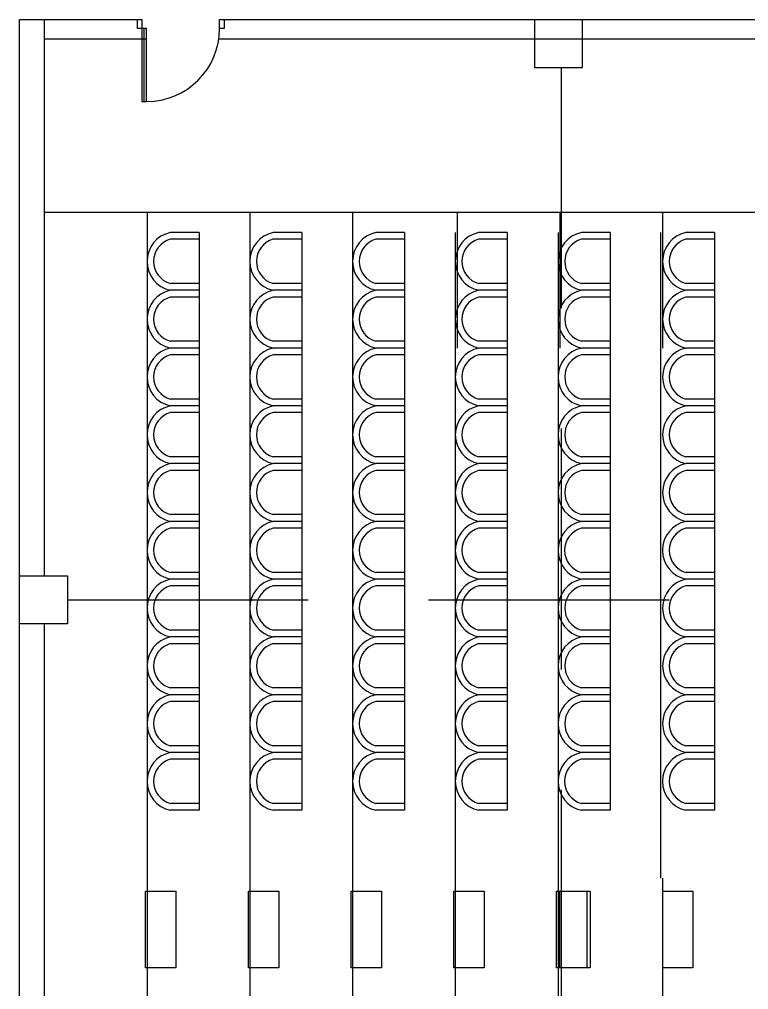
# Model space of a CAD drawing. Header units: millimetres. Extents: x -17017 to 2697, y 1903 to 18260.
# Drawn here: x -16999.654 to -16998.139, y 18225.594 to 18227.609 of the extents above; entities that cross this region are included whole.
import ezdxf

# ---------------------------------------------------------------- set-up
doc = ezdxf.new("R2010")
doc.units = ezdxf.units.MM
doc.linetypes.add('DASHED', pattern=[0.75, 0.5, -0.25])
for name, color, linetype in [('1', 7, 'Continuous'), ('A-Door', 150, 'Continuous'), ('A-Glaz', 92, 'Continuous'), ('door', 152, 'Continuous'), ('NT', 1, 'Continuous')]:
    doc.layers.add(name, color=color, linetype=linetype)

# ---------------------------------------------------------------- blocks, each defined once
blk = doc.blocks.new('A$C087A3AA9')
at = {"layer": 'A-Door'}
for points in [[(853, 95), (853, 853), (805, 853), (805, 95)], [(47, 95), (47, 0), (0, 0), (0, 95)], [(900, 95), (900, 0), (853, 0), (853, 95)]]:
    blk.add_lwpolyline(points, close=True, dxfattribs=at)
at = {"layer": 'A-Glaz'}
blk.add_line((829, 853), (829, 95), dxfattribs=at)
at = {"layer": 'NT'}
blk.add_arc((805, 95), 758, 90, 180, dxfattribs=at)

msp = doc.modelspace()

# ---------------------------------------------------------------- linework, layer by layer
at = {"layer": '1'}
for p, q in [((-16999.6544, 18217.3497), (-16999.6544, 18227.6088)), ((-16999.6544, 18227.6088), (-16999.3998, 18227.6088)), ((-16999.6027, 18227.6088), (-16999.6027, 18226.4533)), ((-16999.2387, 18227.6088), (-16996.8233, 18227.6088)), ((-16999.6027, 18227.5688), (-16999.3903, 18227.5688)), ((-16999.2402, 18227.5688), (-16996.7833, 18227.5688)), ((-16999.6027, 18227.2088), (-16996.8233, 18227.2088)), ((-16999.3892, 18227.2088), (-16999.3892, 18218.5818)), ((-16999.1756, 18227.2088), (-16999.1756, 18218.5818)), ((-16998.9621, 18227.2088), (-16998.9621, 18218.5818)), ((-16998.745, 18227.2088), (-16998.745, 18226.9262)), ((-16998.5315, 18227.2088), (-16998.5315, 18226.9262)), ((-16998.318, 18227.2088), (-16998.318, 18226.9262)), ((-16999.2812, 18227.1662), (-16999.3409, 18227.1662)), ((-16999.2812, 18227.1662), (-16999.3408, 18227.1662)), ((-16999.2812, 18227.1522), (-16999.3408, 18227.1522)), ((-16999.2812, 18227.1662), (-16999.2812, 18226.5662)), ((-16999.0677, 18227.1662), (-16999.1273, 18227.1662)), ((-16999.0677, 18227.1662), (-16999.1273, 18227.1662)), ((-16999.0677, 18227.1522), (-16999.1273, 18227.1522)), ((-16999.0677, 18227.1662), (-16999.0677, 18226.5662)), ((-16998.8541, 18227.1662), (-16998.9138, 18227.1662)), ((-16998.8541, 18227.1662), (-16998.9138, 18227.1662)), ((-16998.8541, 18227.1522), (-16998.9138, 18227.1522)), ((-16998.8541, 18227.1662), (-16998.8541, 18226.5662)), ((-16998.7486, 18227.1662), (-16998.7486, 18218.5818)), ((-16998.6406, 18227.1662), (-16998.7003, 18227.1662)), ((-16998.6406, 18227.1662), (-16998.7003, 18227.1662)), ((-16998.6406, 18227.1522), (-16998.7003, 18227.1522)), ((-16998.6406, 18227.1662), (-16998.6406, 18226.5662)), ((-16998.5351, 18227.1662), (-16998.5351, 18218.5818)), ((-16998.4271, 18227.1662), (-16998.4867, 18227.1662)), ((-16998.4271, 18227.1662), (-16998.4867, 18227.1662)), ((-16998.4271, 18227.1522), (-16998.4867, 18227.1522)), ((-16998.4271, 18227.1662), (-16998.4271, 18226.5662)), ((-16998.3215, 18225.825), (-16998.3215, 18227.1662)), ((-16998.21, 18227.1662), (-16998.2696, 18227.1662)), ((-16998.21, 18227.1662), (-16998.2696, 18227.1662)), ((-16998.21, 18227.1522), (-16998.2696, 18227.1522)), ((-16998.21, 18227.1662), (-16998.21, 18226.5662)), ((-16999.2812, 18227.0603), (-16999.3408, 18227.0603)), ((-16999.0677, 18227.0603), (-16999.1273, 18227.0603)), ((-16998.8541, 18227.0603), (-16998.9138, 18227.0603)), ((-16998.6406, 18227.0603), (-16998.7003, 18227.0603)), ((-16998.4271, 18227.0603), (-16998.4867, 18227.0603)), ((-16998.21, 18227.0603), (-16998.2696, 18227.0603)), ((-16999.2812, 18227.0462), (-16999.3408, 18227.0462)), ((-16999.2812, 18227.0462), (-16999.3408, 18227.0462)), ((-16999.2812, 18227.0322), (-16999.3408, 18227.0322)), ((-16999.0677, 18227.0462), (-16999.1273, 18227.0462)), ((-16999.0677, 18227.0462), (-16999.1273, 18227.0462)), ((-16999.0677, 18227.0322), (-16999.1273, 18227.0322)), ((-16998.8541, 18227.0462), (-16998.9138, 18227.0462)), ((-16998.8541, 18227.0462), (-16998.9138, 18227.0462)), ((-16998.8541, 18227.0322), (-16998.9138, 18227.0322)), ((-16998.6406, 18227.0462), (-16998.7003, 18227.0462)), ((-16998.6406, 18227.0462), (-16998.7003, 18227.0462)), ((-16998.6406, 18227.0322), (-16998.7003, 18227.0322)), ((-16998.4271, 18227.0462), (-16998.4867, 18227.0462)), ((-16998.4271, 18227.0462), (-16998.4867, 18227.0462)), ((-16998.4271, 18227.0322), (-16998.4867, 18227.0322)), ((-16998.21, 18227.0462), (-16998.2696, 18227.0462)), ((-16998.21, 18227.0462), (-16998.2696, 18227.0462)), ((-16998.21, 18227.0322), (-16998.2696, 18227.0322)), ((-16999.2812, 18226.9403), (-16999.3408, 18226.9403)), ((-16999.0677, 18226.9403), (-16999.1273, 18226.9403)), ((-16998.8541, 18226.9403), (-16998.9138, 18226.9403)), ((-16998.6406, 18226.9403), (-16998.7003, 18226.9403)), ((-16998.4271, 18226.9403), (-16998.4867, 18226.9403)), ((-16998.21, 18226.9403), (-16998.2696, 18226.9403)), ((-16999.2812, 18226.9262), (-16999.3409, 18226.9262)), ((-16999.2812, 18226.9262), (-16999.3408, 18226.9262)), ((-16999.2812, 18226.9122), (-16999.3408, 18226.9122)), ((-16999.0677, 18226.9262), (-16999.1273, 18226.9262)), ((-16999.0677, 18226.9262), (-16999.1273, 18226.9262)), ((-16999.0677, 18226.9122), (-16999.1273, 18226.9122)), ((-16998.8541, 18226.9262), (-16998.9138, 18226.9262)), ((-16998.8541, 18226.9262), (-16998.9138, 18226.9262)), ((-16998.8541, 18226.9122), (-16998.9138, 18226.9122)), ((-16998.6406, 18226.9262), (-16998.7003, 18226.9262)), ((-16998.6406, 18226.9262), (-16998.7003, 18226.9262)), ((-16998.6406, 18226.9122), (-16998.7003, 18226.9122)), ((-16998.4271, 18226.9262), (-16998.4867, 18226.9262)), ((-16998.4271, 18226.9262), (-16998.4867, 18226.9262)), ((-16998.4271, 18226.9122), (-16998.4867, 18226.9122)), ((-16998.21, 18226.9262), (-16998.2696, 18226.9262)), ((-16998.21, 18226.9262), (-16998.2696, 18226.9262)), ((-16998.21, 18226.9122), (-16998.2696, 18226.9122)), ((-16999.2812, 18226.8203), (-16999.3408, 18226.8203)), ((-16999.0677, 18226.8203), (-16999.1273, 18226.8203)), ((-16998.8541, 18226.8203), (-16998.9138, 18226.8203)), ((-16998.6406, 18226.8203), (-16998.7003, 18226.8203)), ((-16998.4271, 18226.8203), (-16998.4867, 18226.8203)), ((-16998.21, 18226.8203), (-16998.2696, 18226.8203)), ((-16999.2812, 18226.8062), (-16999.3408, 18226.8062)), ((-16999.2812, 18226.8062), (-16999.3408, 18226.8062)), ((-16999.2812, 18226.7922), (-16999.3408, 18226.7922)), ((-16999.0677, 18226.8062), (-16999.1273, 18226.8062)), ((-16999.0677, 18226.8062), (-16999.1273, 18226.8062)), ((-16999.0677, 18226.7922), (-16999.1273, 18226.7922)), ((-16998.8541, 18226.8062), (-16998.9138, 18226.8062)), ((-16998.8541, 18226.8062), (-16998.9138, 18226.8062)), ((-16998.8541, 18226.7922), (-16998.9138, 18226.7922)), ((-16998.6406, 18226.8062), (-16998.7003, 18226.8062)), ((-16998.6406, 18226.8062), (-16998.7003, 18226.8062)), ((-16998.6406, 18226.7922), (-16998.7003, 18226.7922)), ((-16998.4271, 18226.8062), (-16998.4867, 18226.8062)), ((-16998.4271, 18226.8062), (-16998.4867, 18226.8062)), ((-16998.4271, 18226.7922), (-16998.4867, 18226.7922)), ((-16998.21, 18226.8062), (-16998.2696, 18226.8062)), ((-16998.21, 18226.8062), (-16998.2696, 18226.8062)), ((-16998.21, 18226.7922), (-16998.2696, 18226.7922)), ((-16999.2812, 18226.7003), (-16999.3408, 18226.7003)), ((-16999.2812, 18226.6862), (-16999.3408, 18226.6862)), ((-16999.2812, 18226.6862), (-16999.3408, 18226.6862)), ((-16999.0677, 18226.7003), (-16999.1273, 18226.7003)), ((-16999.0677, 18226.6862), (-16999.1273, 18226.6862)), ((-16999.0677, 18226.6862), (-16999.1273, 18226.6862)), ((-16998.8541, 18226.7003), (-16998.9138, 18226.7003)), ((-16998.8541, 18226.6862), (-16998.9138, 18226.6862)), ((-16998.8541, 18226.6862), (-16998.9138, 18226.6862)), ((-16998.6406, 18226.7003), (-16998.7003, 18226.7003)), ((-16998.6406, 18226.6862), (-16998.7003, 18226.6862)), ((-16998.6406, 18226.6862), (-16998.7003, 18226.6862)), ((-16998.4271, 18226.7003), (-16998.4867, 18226.7003)), ((-16998.4271, 18226.6862), (-16998.4867, 18226.6862)), ((-16998.4271, 18226.6862), (-16998.4867, 18226.6862)), ((-16998.21, 18226.7003), (-16998.2696, 18226.7003)), ((-16998.21, 18226.6862), (-16998.2696, 18226.6862)), ((-16998.21, 18226.6862), (-16998.2696, 18226.6862)), ((-16999.2812, 18226.6722), (-16999.3408, 18226.6722)), ((-16999.0677, 18226.6722), (-16999.1273, 18226.6722)), ((-16998.8541, 18226.6722), (-16998.9138, 18226.6722)), ((-16998.6406, 18226.6722), (-16998.7003, 18226.6722)), ((-16998.4271, 18226.6722), (-16998.4867, 18226.6722)), ((-16998.21, 18226.6722), (-16998.2696, 18226.6722)), ((-16999.2812, 18226.5803), (-16999.3408, 18226.5803)), ((-16999.2812, 18226.5662), (-16999.3408, 18226.5662)), ((-16999.2812, 18226.5662), (-16999.3408, 18226.5662)), ((-16999.2812, 18226.5662), (-16999.2812, 18226.4462)), ((-16999.0677, 18226.5803), (-16999.1273, 18226.5803)), ((-16999.0677, 18226.5662), (-16999.1273, 18226.5662)), ((-16999.0677, 18226.5662), (-16999.1273, 18226.5662)), ((-16999.0677, 18226.5662), (-16999.0677, 18226.4462)), ((-16998.8541, 18226.5803), (-16998.9138, 18226.5803)), ((-16998.8541, 18226.5662), (-16998.9138, 18226.5662)), ((-16998.8541, 18226.5662), (-16998.9138, 18226.5662)), ((-16998.8542, 18226.5662), (-16998.8542, 18226.4462)), ((-16998.6406, 18226.5803), (-16998.7003, 18226.5803)), ((-16998.6406, 18226.5662), (-16998.7003, 18226.5662)), ((-16998.6406, 18226.5662), (-16998.7003, 18226.5662)), ((-16998.6406, 18226.5662), (-16998.6406, 18226.4462)), ((-16998.4271, 18226.5803), (-16998.4867, 18226.5803)), ((-16998.4271, 18226.5662), (-16998.4867, 18226.5662)), ((-16998.4271, 18226.5662), (-16998.4867, 18226.5662)), ((-16998.4271, 18226.5662), (-16998.4271, 18226.4462)), ((-16998.21, 18226.5803), (-16998.2696, 18226.5803)), ((-16998.21, 18226.5662), (-16998.2696, 18226.5662)), ((-16998.21, 18226.5662), (-16998.2696, 18226.5662)), ((-16998.21, 18226.5662), (-16998.21, 18226.4462)), ((-16999.2812, 18226.5522), (-16999.3409, 18226.5522)), ((-16999.0677, 18226.5522), (-16999.1273, 18226.5522)), ((-16998.8542, 18226.5522), (-16998.9138, 18226.5522)), ((-16998.6406, 18226.5522), (-16998.7003, 18226.5522)), ((-16998.4271, 18226.5522), (-16998.4867, 18226.5522)), ((-16998.21, 18226.5522), (-16998.2696, 18226.5522)), ((-16999.2812, 18226.4603), (-16999.3409, 18226.4603)), ((-16999.2812, 18226.4462), (-16999.3409, 18226.4462)), ((-16999.2812, 18226.4462), (-16999.3409, 18226.4462)), ((-16999.2812, 18226.4462), (-16999.2812, 18226.0862)), ((-16999.0677, 18226.4603), (-16999.1273, 18226.4603)), ((-16999.0677, 18226.4462), (-16999.1273, 18226.4462)), ((-16999.0677, 18226.4462), (-16999.1273, 18226.4462)), ((-16999.0677, 18226.4462), (-16999.0677, 18226.0862)), ((-16998.8542, 18226.4603), (-16998.9138, 18226.4603)), ((-16998.8541, 18226.4462), (-16998.9138, 18226.4462)), ((-16998.8541, 18226.4462), (-16998.9138, 18226.4462)), ((-16998.8541, 18226.4462), (-16998.8541, 18226.0862)), ((-16998.6406, 18226.4603), (-16998.7003, 18226.4603)), ((-16998.6406, 18226.4462), (-16998.7003, 18226.4462)), ((-16998.6406, 18226.4462), (-16998.7003, 18226.4462)), ((-16998.6406, 18226.4462), (-16998.6406, 18226.0862)), ((-16998.4271, 18226.4603), (-16998.4867, 18226.4603)), ((-16998.4271, 18226.4462), (-16998.4867, 18226.4462)), ((-16998.4271, 18226.4462), (-16998.4867, 18226.4462)), ((-16998.4271, 18226.4462), (-16998.4271, 18226.0862)), ((-16998.21, 18226.4603), (-16998.2696, 18226.4603)), ((-16998.21, 18226.4462), (-16998.2696, 18226.4462)), ((-16998.21, 18226.4462), (-16998.2696, 18226.4462)), ((-16998.21, 18226.4462), (-16998.21, 18226.0862)), ((-16999.2812, 18226.4322), (-16999.3408, 18226.4322)), ((-16999.0677, 18226.4322), (-16999.1273, 18226.4322)), ((-16998.8541, 18226.4322), (-16998.9138, 18226.4322)), ((-16998.6406, 18226.4322), (-16998.7003, 18226.4322)), ((-16998.4271, 18226.4322), (-16998.4867, 18226.4322)), ((-16998.21, 18226.4322), (-16998.2696, 18226.4322)), ((-16999.6027, 18226.3533), (-16999.6027, 18225.4599)), ((-16999.2812, 18226.3403), (-16999.3408, 18226.3403)), ((-16999.2812, 18226.3262), (-16999.3408, 18226.3262)), ((-16999.2812, 18226.3262), (-16999.3408, 18226.3262)), ((-16999.0677, 18226.3403), (-16999.1273, 18226.3403)), ((-16999.0677, 18226.3262), (-16999.1273, 18226.3262)), ((-16999.0677, 18226.3262), (-16999.1273, 18226.3262)), ((-16998.8541, 18226.3403), (-16998.9138, 18226.3403)), ((-16998.8541, 18226.3262), (-16998.9138, 18226.3262)), ((-16998.8541, 18226.3262), (-16998.9138, 18226.3262)), ((-16998.6406, 18226.3403), (-16998.7003, 18226.3403)), ((-16998.6406, 18226.3262), (-16998.7003, 18226.3262)), ((-16998.6406, 18226.3262), (-16998.7003, 18226.3262)), ((-16998.4271, 18226.3403), (-16998.4867, 18226.3403)), ((-16998.4271, 18226.3262), (-16998.4867, 18226.3262)), ((-16998.4271, 18226.3262), (-16998.4867, 18226.3262)), ((-16998.21, 18226.3403), (-16998.2696, 18226.3403)), ((-16998.21, 18226.3262), (-16998.2696, 18226.3262)), ((-16998.21, 18226.3262), (-16998.2696, 18226.3262)), ((-16999.2812, 18226.3122), (-16999.3408, 18226.3122)), ((-16999.0677, 18226.3122), (-16999.1273, 18226.3122)), ((-16998.8541, 18226.3122), (-16998.9138, 18226.3122)), ((-16998.6406, 18226.3122), (-16998.7003, 18226.3122)), ((-16998.4271, 18226.3122), (-16998.4867, 18226.3122)), ((-16998.21, 18226.3122), (-16998.2696, 18226.3122)), ((-16999.2812, 18226.2203), (-16999.3408, 18226.2203)), ((-16999.2812, 18226.2062), (-16999.3408, 18226.2062)), ((-16999.2812, 18226.2062), (-16999.3408, 18226.2062)), ((-16999.0677, 18226.2203), (-16999.1273, 18226.2203)), ((-16999.0677, 18226.2062), (-16999.1273, 18226.2062)), ((-16999.0677, 18226.2062), (-16999.1273, 18226.2062)), ((-16998.8541, 18226.2203), (-16998.9138, 18226.2203)), ((-16998.8541, 18226.2062), (-16998.9138, 18226.2062)), ((-16998.8541, 18226.2062), (-16998.9138, 18226.2062)), ((-16998.6406, 18226.2203), (-16998.7003, 18226.2203)), ((-16998.6406, 18226.2062), (-16998.7003, 18226.2062)), ((-16998.6406, 18226.2062), (-16998.7003, 18226.2062)), ((-16998.4271, 18226.2203), (-16998.4867, 18226.2203)), ((-16998.4271, 18226.2062), (-16998.4867, 18226.2062)), ((-16998.4271, 18226.2062), (-16998.4867, 18226.2062)), ((-16998.21, 18226.2203), (-16998.2696, 18226.2203)), ((-16998.21, 18226.2062), (-16998.2696, 18226.2062)), ((-16998.21, 18226.2062), (-16998.2696, 18226.2062)), ((-16999.2812, 18226.1922), (-16999.3408, 18226.1922)), ((-16999.0677, 18226.1922), (-16999.1273, 18226.1922)), ((-16998.8541, 18226.1922), (-16998.9138, 18226.1922)), ((-16998.6406, 18226.1922), (-16998.7003, 18226.1922)), ((-16998.4271, 18226.1922), (-16998.4867, 18226.1922)), ((-16998.21, 18226.1922), (-16998.2696, 18226.1922)), ((-16999.2812, 18226.1003), (-16999.3408, 18226.1003)), ((-16999.2812, 18226.0862), (-16999.3408, 18226.0862)), ((-16999.2812, 18226.0862), (-16999.3408, 18226.0862)), ((-16999.2812, 18226.0862), (-16999.2812, 18225.9662)), ((-16999.0677, 18226.1003), (-16999.1273, 18226.1003)), ((-16999.0677, 18226.0862), (-16999.1273, 18226.0862)), ((-16999.0677, 18226.0862), (-16999.1273, 18226.0862)), ((-16999.0677, 18226.0862), (-16999.0677, 18225.9662)), ((-16998.8541, 18226.1003), (-16998.9138, 18226.1003)), ((-16998.8541, 18226.0862), (-16998.9138, 18226.0862)), ((-16998.8541, 18226.0862), (-16998.9138, 18226.0862)), ((-16998.8542, 18226.0862), (-16998.8542, 18225.9662)), ((-16998.6406, 18226.1003), (-16998.7003, 18226.1003)), ((-16998.6406, 18226.0862), (-16998.7003, 18226.0862)), ((-16998.6406, 18226.0862), (-16998.7003, 18226.0862)), ((-16998.6406, 18226.0862), (-16998.6406, 18225.9662)), ((-16998.4271, 18226.1003), (-16998.4867, 18226.1003)), ((-16998.4271, 18226.0862), (-16998.4867, 18226.0862)), ((-16998.4271, 18226.0862), (-16998.4867, 18226.0862)), ((-16998.4271, 18226.0862), (-16998.4271, 18225.9662)), ((-16998.21, 18226.1003), (-16998.2696, 18226.1003)), ((-16998.21, 18226.0862), (-16998.2696, 18226.0862)), ((-16998.21, 18226.0862), (-16998.2696, 18226.0862)), ((-16998.21, 18226.0862), (-16998.21, 18225.9662)), ((-16999.2812, 18226.0722), (-16999.3409, 18226.0722)), ((-16999.0677, 18226.0722), (-16999.1273, 18226.0722)), ((-16998.8542, 18226.0722), (-16998.9138, 18226.0722)), ((-16998.6406, 18226.0722), (-16998.7003, 18226.0722)), ((-16998.4271, 18226.0722), (-16998.4867, 18226.0722)), ((-16998.21, 18226.0722), (-16998.2696, 18226.0722)), ((-16999.2812, 18225.9803), (-16999.3409, 18225.9803)), ((-16999.2812, 18225.9662), (-16999.3409, 18225.9662)), ((-16999.2812, 18225.9662), (-16999.3409, 18225.9662)), ((-16999.0677, 18225.9803), (-16999.1273, 18225.9803)), ((-16999.0677, 18225.9662), (-16999.1273, 18225.9662)), ((-16999.0677, 18225.9662), (-16999.1273, 18225.9662)), ((-16998.8542, 18225.9803), (-16998.9138, 18225.9803)), ((-16998.8542, 18225.9662), (-16998.9138, 18225.9662)), ((-16998.8542, 18225.9662), (-16998.9138, 18225.9662)), ((-16998.6406, 18225.9803), (-16998.7003, 18225.9803)), ((-16998.6406, 18225.9662), (-16998.7003, 18225.9662)), ((-16998.6406, 18225.9662), (-16998.7003, 18225.9662)), ((-16998.4271, 18225.9803), (-16998.4867, 18225.9803)), ((-16998.4271, 18225.9662), (-16998.4867, 18225.9662)), ((-16998.4271, 18225.9662), (-16998.4867, 18225.9662)), ((-16998.21, 18225.9803), (-16998.2696, 18225.9803)), ((-16998.21, 18225.9662), (-16998.2696, 18225.9662)), ((-16998.21, 18225.9662), (-16998.2696, 18225.9662)), ((-16998.318, 18225.825), (-16998.318, 18218.5818)), ((-16998.4685, 18225.6387), (-16998.538, 18225.6387))]:
    msp.add_line(p, q, dxfattribs=at)
for points in [[(-16998.5841, 18227.6088), (-16998.5841, 18227.5088), (-16998.4841, 18227.5088), (-16998.4841, 18227.6088)], [(-16999.6544, 18226.4533), (-16999.5544, 18226.4533), (-16999.5544, 18226.3533), (-16999.6544, 18226.3533)], [(-16998.538, 18225.6387), (-16998.538, 18225.7981), (-16998.4685, 18225.7981)], [(-16998.5315, 18225.6387), (-16998.5315, 18225.7981)], [(-16998.475, 18225.7981), (-16998.475, 18225.6387)], [(-16998.4685, 18225.7981), (-16998.4685, 18225.6387)], [(-16998.318, 18225.7981), (-16998.2549, 18225.7981), (-16998.2549, 18225.6387), (-16998.318, 18225.6387)]]:
    msp.add_lwpolyline(points, dxfattribs=at)
for points in [[(-16999.3921, 18225.6387), (-16999.3921, 18225.7981), (-16999.3291, 18225.7981), (-16999.3291, 18225.6387)], [(-16999.1786, 18225.6387), (-16999.1786, 18225.7981), (-16999.1156, 18225.7981), (-16999.1156, 18225.6387)], [(-16998.9651, 18225.6387), (-16998.9651, 18225.7981), (-16998.9021, 18225.7981), (-16998.9021, 18225.6387)], [(-16998.7516, 18225.6387), (-16998.7516, 18225.7981), (-16998.6885, 18225.7981), (-16998.6885, 18225.6387)]]:
    msp.add_lwpolyline(points, close=True, dxfattribs=at)
for centre, radius, start, end in [((-16999.3278, 18227.1062), 0.0614, 102.3013, 257.6987), ((-16999.3276, 18227.1062), 0.0479, 106.121, 253.879), ((-16999.1142, 18227.1062), 0.0614, 102.3013, 257.6987), ((-16999.114, 18227.1062), 0.0479, 106.121, 253.879), ((-16998.9007, 18227.1062), 0.0614, 102.3013, 257.6987), ((-16998.9005, 18227.1062), 0.0479, 106.121, 253.879), ((-16998.6872, 18227.1062), 0.0614, 102.3013, 257.6987), ((-16998.687, 18227.1062), 0.0479, 106.121, 253.879), ((-16998.4736, 18227.1062), 0.0614, 102.3013, 257.6987), ((-16998.4734, 18227.1062), 0.0479, 106.121, 253.879), ((-16998.2565, 18227.1062), 0.0614, 102.3013, 257.6987), ((-16998.2563, 18227.1062), 0.0479, 106.121, 253.879), ((-16999.3278, 18226.9862), 0.0614, 102.3013, 257.6987), ((-16999.3276, 18226.9862), 0.0479, 106.121, 253.879), ((-16999.1142, 18226.9862), 0.0614, 102.3013, 257.6987), ((-16999.114, 18226.9862), 0.0479, 106.121, 253.879), ((-16998.9007, 18226.9862), 0.0614, 102.3013, 257.6987), ((-16998.9005, 18226.9862), 0.0479, 106.121, 253.879), ((-16998.6872, 18226.9862), 0.0614, 102.3013, 257.6987), ((-16998.687, 18226.9862), 0.0479, 106.121, 253.879), ((-16998.4736, 18226.9862), 0.0614, 102.3013, 257.6987), ((-16998.4734, 18226.9862), 0.0479, 106.121, 253.879), ((-16998.2565, 18226.9862), 0.0614, 102.3013, 257.6987), ((-16998.2563, 18226.9862), 0.0479, 106.121, 253.879), ((-16999.3278, 18226.8662), 0.0614, 102.3013, 257.6987), ((-16999.3276, 18226.8662), 0.0479, 106.121, 253.879), ((-16999.1142, 18226.8662), 0.0614, 102.3013, 257.6987), ((-16999.114, 18226.8662), 0.0479, 106.121, 253.879), ((-16998.9007, 18226.8662), 0.0614, 102.3013, 257.6987), ((-16998.9005, 18226.8662), 0.0479, 106.121, 253.879), ((-16998.6872, 18226.8662), 0.0614, 102.3013, 257.6987), ((-16998.687, 18226.8662), 0.0479, 106.121, 253.879), ((-16998.4736, 18226.8662), 0.0614, 102.3013, 257.6987), ((-16998.4734, 18226.8662), 0.0479, 106.121, 253.879), ((-16998.2565, 18226.8662), 0.0614, 102.3013, 257.6987), ((-16998.2563, 18226.8662), 0.0479, 106.121, 253.879), ((-16999.3278, 18226.7462), 0.0614, 102.3013, 257.6987), ((-16999.3276, 18226.7462), 0.0479, 106.121, 253.879), ((-16999.1142, 18226.7462), 0.0614, 102.3013, 257.6987), ((-16999.114, 18226.7462), 0.0479, 106.121, 253.879), ((-16998.9007, 18226.7462), 0.0614, 102.3013, 257.6987), ((-16998.9005, 18226.7462), 0.0479, 106.121, 253.879), ((-16998.6872, 18226.7462), 0.0614, 102.3013, 257.6987), ((-16998.687, 18226.7462), 0.0479, 106.121, 253.879), ((-16998.4736, 18226.7462), 0.0614, 102.3013, 257.6987), ((-16998.4734, 18226.7462), 0.0479, 106.121, 253.879), ((-16998.2565, 18226.7462), 0.0614, 102.3013, 257.6987), ((-16998.2563, 18226.7462), 0.0479, 106.121, 253.879), ((-16999.3278, 18226.6262), 0.0614, 102.3013, 257.6987), ((-16999.1142, 18226.6262), 0.0614, 102.3013, 257.6987), ((-16998.9007, 18226.6262), 0.0614, 102.3013, 257.6987), ((-16998.6872, 18226.6262), 0.0614, 102.3013, 257.6987), ((-16998.4736, 18226.6262), 0.0614, 102.3013, 257.6987), ((-16998.2565, 18226.6262), 0.0614, 102.3013, 257.6987), ((-16999.3276, 18226.6262), 0.0479, 106.121, 253.879), ((-16999.114, 18226.6262), 0.0479, 106.121, 253.879), ((-16998.9005, 18226.6262), 0.0479, 106.121, 253.879), ((-16998.687, 18226.6262), 0.0479, 106.121, 253.879), ((-16998.4734, 18226.6262), 0.0479, 106.121, 253.879), ((-16998.2563, 18226.6262), 0.0479, 106.121, 253.879), ((-16999.3278, 18226.5062), 0.0614, 102.3013, 257.6987), ((-16999.1142, 18226.5062), 0.0614, 102.3013, 257.6987), ((-16998.9007, 18226.5062), 0.0614, 102.3013, 257.6987), ((-16998.6872, 18226.5062), 0.0614, 102.3013, 257.6987), ((-16998.4737, 18226.5062), 0.0614, 102.3013, 257.6987), ((-16998.2566, 18226.5062), 0.0614, 102.3013, 257.6987), ((-16999.3276, 18226.5062), 0.0479, 106.121, 253.879), ((-16999.114, 18226.5062), 0.0479, 106.121, 253.879), ((-16998.9005, 18226.5062), 0.0479, 106.121, 253.879), ((-16998.687, 18226.5062), 0.0479, 106.121, 253.879), ((-16998.4735, 18226.5062), 0.0479, 106.121, 253.879), ((-16998.2564, 18226.5062), 0.0479, 106.121, 253.879), ((-16999.3278, 18226.3862), 0.0614, 102.3013, 257.6987), ((-16999.1142, 18226.3862), 0.0614, 102.3013, 257.6987), ((-16998.9007, 18226.3862), 0.0614, 102.3013, 257.6987), ((-16998.6872, 18226.3862), 0.0614, 102.3013, 257.6987), ((-16998.4736, 18226.3862), 0.0614, 102.3013, 257.6987), ((-16998.2565, 18226.3862), 0.0614, 102.3013, 257.6987), ((-16999.3276, 18226.3862), 0.0479, 106.121, 253.879), ((-16999.114, 18226.3862), 0.0479, 106.121, 253.879), ((-16998.9005, 18226.3862), 0.0479, 106.121, 253.879), ((-16998.687, 18226.3862), 0.0479, 106.121, 253.879), ((-16998.4734, 18226.3862), 0.0479, 106.121, 253.879), ((-16998.2563, 18226.3862), 0.0479, 106.121, 253.879), ((-16999.3278, 18226.2662), 0.0614, 102.3013, 257.6987), ((-16999.1142, 18226.2662), 0.0614, 102.3013, 257.6987), ((-16998.9007, 18226.2662), 0.0614, 102.3013, 257.6987), ((-16998.6872, 18226.2662), 0.0614, 102.3013, 257.6987), ((-16998.4736, 18226.2662), 0.0614, 102.3013, 257.6987), ((-16998.2565, 18226.2662), 0.0614, 102.3013, 257.6987), ((-16999.3276, 18226.2662), 0.0479, 106.121, 253.879), ((-16999.114, 18226.2662), 0.0479, 106.121, 253.879), ((-16998.9005, 18226.2662), 0.0479, 106.121, 253.879), ((-16998.687, 18226.2662), 0.0479, 106.121, 253.879), ((-16998.4734, 18226.2662), 0.0479, 106.121, 253.879), ((-16998.2563, 18226.2662), 0.0479, 106.121, 253.879), ((-16999.3278, 18226.1462), 0.0614, 102.3013, 257.6987), ((-16999.1142, 18226.1462), 0.0614, 102.3013, 257.6987), ((-16998.9007, 18226.1462), 0.0614, 102.3013, 257.6987), ((-16998.6872, 18226.1462), 0.0614, 102.3013, 257.6987), ((-16998.4736, 18226.1462), 0.0614, 102.3013, 257.6987), ((-16998.2565, 18226.1462), 0.0614, 102.3013, 257.6987), ((-16999.3276, 18226.1462), 0.0479, 106.121, 253.879), ((-16999.114, 18226.1462), 0.0479, 106.121, 253.879), ((-16998.9005, 18226.1462), 0.0479, 106.121, 253.879), ((-16998.687, 18226.1462), 0.0479, 106.121, 253.879), ((-16998.4734, 18226.1462), 0.0479, 106.121, 253.879), ((-16998.2563, 18226.1462), 0.0479, 106.121, 253.879), ((-16999.3278, 18226.0262), 0.0614, 102.3013, 257.6987), ((-16999.1142, 18226.0262), 0.0614, 102.3013, 257.6987), ((-16998.9007, 18226.0262), 0.0614, 102.3013, 257.6987), ((-16998.6872, 18226.0262), 0.0614, 102.3013, 257.6987), ((-16998.4737, 18226.0262), 0.0614, 102.3013, 257.6987), ((-16998.2566, 18226.0262), 0.0614, 102.3013, 257.6987), ((-16999.3276, 18226.0262), 0.0479, 106.121, 253.879), ((-16999.114, 18226.0262), 0.0479, 106.121, 253.879), ((-16998.9005, 18226.0262), 0.0479, 106.121, 253.879), ((-16998.687, 18226.0262), 0.0479, 106.121, 253.879), ((-16998.4735, 18226.0262), 0.0479, 106.121, 253.879), ((-16998.2564, 18226.0262), 0.0479, 106.121, 253.879)]:
    msp.add_arc(centre, radius, start, end, dxfattribs=at)
at = {"layer": 'door', "linetype": 'DASHED'}
for p, q in [((-16998.5287, 18227.5088), (-16998.5287, 18217.3604)), ((-16999.5544, 18226.4033), (-16986.0172, 18226.4033))]:
    msp.add_line(p, q, dxfattribs=at)

# ---------------------------------------------------------------- block references
at = {"layer": '1', "color": 0, "xscale": 0.0002, "yscale": 0.0002, "zscale": 0.0002, "rotation": 180}
msp.add_blockref('A$C087A3AA9', (-16999.2292, 18227.6088), dxfattribs=at)

doc.saveas('drawing.dxf')
